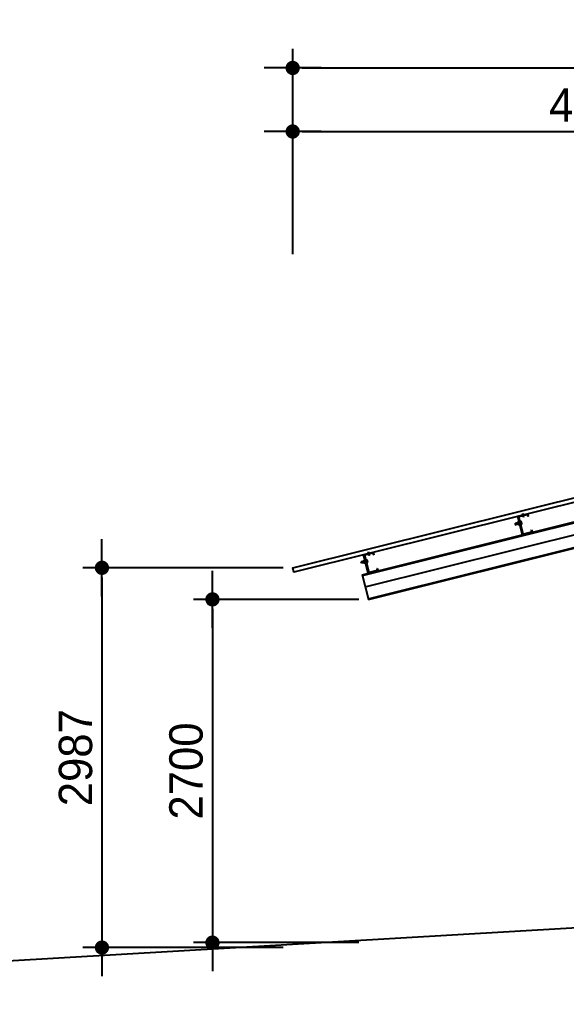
# Model space of a CAD drawing. Header units: millimetres. Extents: x 10297564 to 11610295, y -9287743 to -8409454.
# Drawn here: x 10842182 to 10846479, y -9272218 to -9264427 of the extents above; entities that cross this region are included whole.
import ezdxf

# ---------------------------------------------------------------- set-up
doc = ezdxf.new("R2010")
doc.units = ezdxf.units.MM
doc.header["$LTSCALE"] = 100
doc.linetypes.add('CEN', pattern=[62, 60, -1, 0, -1])
doc.linetypes.add('CEN1', pattern=[22, 15, -3, 1, -3])
for name, color, linetype in [('CEN', 1, 'CEN1'), ('dim', 7, 'Continuous'), ('H형강', 3, 'Continuous'), ('module', 5, 'Continuous'), ('태양광', 255, 'Continuous')]:
    doc.layers.add(name, color=color, linetype=linetype)
doc.styles.add('돋음', font='Dotum.ttf')
doc.dimstyles.new('NDIM-150', dxfattribs={"dimscale": 75, "dimtxt": 3.5, "dimasz": 1, "dimexe": 2, "dimexo": 1, "dimgap": 1, "dimtad": 1, "dimdec": 0, "dimzin": 0, "dimdsep": 46, "dimtxsty": '돋음', "dimblk": 'dotk', "dimcen": 2, "dimdle": 2, "dimclrd": 4, "dimclre": 4, "dimclrt": 7, "dimadec": 0, "dimazin": 0, "dimtfac": 1, "dimtdec": 0, "dimtix": 1, "dimtmove": 2, "dimatfit": 3, "dimldrblk": 'DIMDOT', "dimfxl": 1, "dimtolj": 1, "dimtzin": 0, "dimlwd": -1, "dimlwe": -1, "dimarcsym": 0})

# ---------------------------------------------------------------- blocks, each defined once
blk = doc.blocks.new('M12-50L-1')
at = {"layer": 'CEN', "color": 1, "extrusion": (3.14065e-05, -8.8997e-05, 1)}
blk.add_line((10603646.8, -9122705.5, 0), (10603588.9, -9122726.6, 0), dxfattribs=at)
at = {"layer": '태양광', "extrusion": (3.14065e-05, -8.8997e-05, 1)}
for p, q in [((10603613.6, -9122712, 0), (10603593.2, -9122719.4, 0)), ((10603593.2, -9122719.4, 0), (10603593.6, -9122718.5, 0)), ((10603593.2, -9122719.4, 0), (10603596.8, -9122729.4, 0)), ((10603613.4, -9122711.3, 0), (10603593.6, -9122718.5, 0)), ((10603593.6, -9122718.5, 0), (10603597.7, -9122729.8, 0)), ((10603617.2, -9122721.9, 0), (10603596.8, -9122729.4, 0)), ((10603596.8, -9122729.4, 0), (10603597.7, -9122729.8, 0)), ((10603617.5, -9122722.6, 0), (10603597.7, -9122729.8, 0)), ((10603630.5, -9122705.1, 0), (10603621.8, -9122708.2, 0)), ((10603626.3, -9122707.4, 0), (10603622.1, -9122708.9, 0)), ((10603629.9, -9122717.3, 0), (10603625.7, -9122718.9, 0)), ((10603634.6, -9122716.4, 0), (10603625.9, -9122719.5, 0)), ((10603626.7, -9122706.5, 0), (10603626.3, -9122707.4, 0)), ((10603626.3, -9122707.4, 0), (10603629.9, -9122717.3, 0)), ((10603629.9, -9122717.3, 0), (10603630.8, -9122717.7, 0))]:
    blk.add_line(p, q, dxfattribs=at)
at = {"layer": '태양광', "extrusion": (3.14065e-05, -8.8997e-05, 1), "elevation": 1132.1}
for points in [[(10603612.2, -9122708, -0.414214), (10603612.5, -9122707.3), (10603619.1, -9122704.9, -0.414214), (10603619.7, -9122705.2)], [(10603626.2, -9122723.1, -0.414214), (10603625.9, -9122723.7), (10603619.3, -9122726.1, -0.414214), (10603618.7, -9122725.8), (10603612.2, -9122708)], [(10603621.1, -9122709, -0.414214), (10603620.8, -9122709.6), (10603614.2, -9122712, -0.414214), (10603613.5, -9122711.7)], [(10603613.9, -9122712.7, -0.414214), (10603614.2, -9122712)], [(10603624.5, -9122718.4, -0.414214), (10603624.2, -9122719), (10603617.6, -9122721.4, -0.414214), (10603617, -9122721.1)], [(10603617.3, -9122722.1, -0.414214), (10603617.6, -9122721.4)], [(10603620.8, -9122709.6, -0.414214), (10603621.4, -9122709.9)], [(10603624.2, -9122719, -0.414214), (10603624.8, -9122719.3)], [(10603637.7, -9122698.7, 0.414214), (10603637.1, -9122698.4), (10603630.5, -9122700.8, 0.414214), (10603630.2, -9122701.4)], [(10603631.6, -9122705.2, 0.414214), (10603632.2, -9122705.5), (10603638.8, -9122703.1, 0.414214), (10603639.1, -9122702.4)], [(10603632.2, -9122705.5, 0.414214), (10603631.9, -9122706.1)], [(10603635, -9122714.6, 0.414214), (10603635.6, -9122714.9), (10603642.2, -9122712.5, 0.414214), (10603642.5, -9122711.8)], [(10603635.6, -9122714.9, 0.414214), (10603635.3, -9122715.5)], [(10603636.7, -9122719.3, 0.414214), (10603637.4, -9122719.6), (10603643.9, -9122717.2, 0.414214), (10603644.2, -9122716.5), (10603637.7, -9122698.7)], [(10603639.4, -9122703.4, 0.414214), (10603638.8, -9122703.1)], [(10603642.9, -9122712.8, 0.414214), (10603642.2, -9122712.5)]]:
    blk.add_lwpolyline(points, format="xyb", dxfattribs=at)
for points in [[(10603618.8, -9122699.7), (10603629, -9122727.9), (10603628.1, -9122728.3), (10603617.8, -9122700.1)], [(10603627.4, -9122696.6), (10603637.7, -9122724.8), (10603638.6, -9122724.4), (10603628.3, -9122696.2)]]:
    blk.add_lwpolyline(points, close=True, dxfattribs=at)
blk = doc.blocks.new('C-150X50X20X3.2T')
at = {"layer": '태양광', "color": 6, "extrusion": (3.24347e-05, -8.86228e-05, 1)}
for p, q in [((11610742, -9049860.1, -12.4), (11610694.1, -9049728.6, 0)), ((11610697.1, -9049722.2, -12.4), (11610758.1, -9049700, 0)), ((11610745.8, -9049858.8, -12.4), (11610697.9, -9049727.2, 0)), ((11610698.5, -9049725.9, -12.4), (11610759.6, -9049703.7, -12.4)), ((11610760.8, -9049704.3, 0), (11610766, -9049718.4, 0)), ((11610764.6, -9049702.9, 0), (11610769.7, -9049717, 0)), ((11610769.7, -9049717, 0), (11610766, -9049718.4, 0)), ((11610808.1, -9049837.1, -24.9), (11610747, -9049859.4, -24.9)), ((11610809.5, -9049840.9, -24.9), (11610748.4, -9049863.1, -24.9))]:
    blk.add_line(p, q, dxfattribs=at)
at = {"layer": '태양광', "color": 6}
for p, q in [((11610803.6, -9049821.8, -12.4), (11610807.3, -9049820.4, -12.4)), ((11610803.6, -9049821.8, -12.4), (11610808.7, -9049835.9, -12.4)), ((11610807.3, -9049820.4, -12.4), (11610812.5, -9049834.5, -12.4))]:
    blk.add_line(p, q, dxfattribs=at)
at = {"layer": '태양광', "color": 6, "extrusion": (3.24347e-05, -8.86228e-05, 1)}
for centre, radius, start, end in [((11610698.8, -9049726.8, 1166.2), 5, 110, 200), ((11610698.8, -9049726.8, 1166.2), 1, 110, 200), ((11610759.9, -9049704.6, 1166.2), 5, 20, 110), ((11610759.9, -9049704.6, 1166.2), 1, 20, 110), ((11610746.7, -9049858.4, 1153.7), 5, 200, 290), ((11610746.7, -9049858.4, 1153.7), 1, 200, 290), ((11610807.8, -9049836.1, 1153.7), 1, 290, 20), ((11610807.8, -9049836.1, 1153.7), 5, 290, 20)]:
    blk.add_arc(centre, radius, start, end, dxfattribs=at)
blk = doc.blocks.new('dotk')
blk.add_line((-3, 0), (3, 0))
at = {"const_width": 0.75}
blk.add_lwpolyline([(-0.375, 0, 1), (0.375, 0, 1)], format="xyb", close=True, dxfattribs=at)
blk = doc.blocks.new('*D1123')
at = {"layer": 'defpoints', "color": 0, "linetype": 'ByBlock', "ltscale": 1.8, "transparency": 16777216}
for p in [(10853920.7, -9264805.9), (10844328.3, -9266343.8, 11.1), (10853920.7, -9266346.3)]:
    blk.add_point(p, dxfattribs=at)
at = {"layer": 'dim', "color": 4, "ltscale": 1.8, "transparency": 16777216}
for p, q in [((10844328.3, -9266268.8), (10844328.3, -9264655.9)), ((10853920.7, -9266271.3), (10853920.7, -9264655.9)), ((10844403.3, -9264805.9), (10853845.7, -9264805.9))]:
    blk.add_line(p, q, dxfattribs=at)
at = {"layer": 'dim', "color": 4, "linetype": 'ByBlock', "ltscale": 1.8, "transparency": 16777216, "xscale": 75, "yscale": 75, "zscale": 75, "rotation": 180}
blk.add_blockref('dotk', (10844328.3, -9264805.9), dxfattribs=at)
at = {"layer": 'dim', "color": 4, "linetype": 'ByBlock', "ltscale": 1.8, "transparency": 16777216, "xscale": 75, "yscale": 75, "zscale": 75}
blk.add_blockref('dotk', (10853920.7, -9264805.9), dxfattribs=at)
at = {"layer": 'dim', "color": 7, "linetype": 'ByBlock', "ltscale": 1.8, "transparency": 16777216, "insert": (10849124.5, -9264599.5), "char_height": 262.5, "attachment_point": 5, "style": '돋음'}
blk.add_mtext('\\A1;9592', dxfattribs=at)
blk = doc.blocks.new('DIMDOT')
blk.add_line((-1.5, 0), (1.5, 0))
blk.add_circle((0, 0), 0.75)
blk = doc.blocks.new('*D1124')
at = {"layer": 'defpoints', "color": 0, "linetype": 'ByBlock', "ltscale": 1.8, "transparency": 16777216}
for p in [(10849124.5, -9265305.9), (10849124.5, -9265805.9), (10844328.3, -9266346.3)]:
    blk.add_point(p, dxfattribs=at)
at = {"layer": 'dim', "color": 4, "ltscale": 1.8, "transparency": 16777216}
for p, q in [((10844328.3, -9266271.3), (10844328.3, -9265155.9)), ((10849124.5, -9265730.9), (10849124.5, -9265155.9)), ((10844403.3, -9265305.9), (10849049.5, -9265305.9))]:
    blk.add_line(p, q, dxfattribs=at)
at = {"layer": 'dim', "color": 4, "linetype": 'ByBlock', "ltscale": 1.8, "transparency": 16777216, "xscale": 75, "yscale": 75, "zscale": 75, "rotation": 180}
blk.add_blockref('dotk', (10844328.3, -9265305.9), dxfattribs=at)
at = {"layer": 'dim', "color": 4, "linetype": 'ByBlock', "ltscale": 1.8, "transparency": 16777216, "xscale": 75, "yscale": 75, "zscale": 75}
blk.add_blockref('dotk', (10849124.5, -9265305.9), dxfattribs=at)
at = {"layer": 'dim', "color": 7, "linetype": 'ByBlock', "ltscale": 1.8, "transparency": 16777216, "insert": (10846726.4, -9265099.5), "char_height": 262.5, "attachment_point": 5, "style": '돋음'}
blk.add_mtext('\\A1;4796', dxfattribs=at)
blk = doc.blocks.new('*D1126')
at = {"layer": 'defpoints', "color": 0, "linetype": 'ByBlock', "ltscale": 1.8, "transparency": 16777216}
for p in [(10844328.3, -9268737.9), (10842828.3, -9271725.2), (10844328, -9271725.2)]:
    blk.add_point(p, dxfattribs=at)
at = {"layer": 'dim', "color": 4, "ltscale": 1.8, "transparency": 16777216}
for p, q in [((10844253.3, -9268737.9), (10842678.3, -9268737.9)), ((10842828.3, -9268812.9), (10842828.3, -9271650.2)), ((10844253, -9271725.2), (10842678.3, -9271725.2))]:
    blk.add_line(p, q, dxfattribs=at)
at = {"layer": 'dim', "color": 4, "linetype": 'ByBlock', "ltscale": 1.8, "transparency": 16777216, "xscale": 75, "yscale": 75, "zscale": 75}
for p, rotation in [((10842828.3, -9268737.9), 90), ((10842828.3, -9271725.2), 270)]:
    blk.add_blockref('dotk', p, dxfattribs=dict(at, rotation=rotation))
at = {"layer": 'dim', "color": 7, "linetype": 'ByBlock', "ltscale": 1.8, "transparency": 16777216, "insert": (10842621.9, -9270231.6), "char_height": 262.5, "attachment_point": 5, "rotation": 90, "style": '돋음'}
blk.add_mtext('\\A1;2987', dxfattribs=at)
blk = doc.blocks.new('*D1128')
at = {"layer": 'defpoints', "color": 0, "linetype": 'ByBlock', "ltscale": 1.8, "transparency": 16777216}
for p in [(10853920.7, -9266346.3), (10851529.9, -9266942.4), (10856107.5, -9269364.5), (10844328.3, -9271099), (10853920.7, -9271099)]:
    blk.add_point(p, dxfattribs=at)
at = {"layer": 'dim', "color": 4, "ltscale": 1.8, "transparency": 16777216}
for p, q in [((10853993.5, -9266328.2), (10855690.4, -9265905.1)), ((10853995.7, -9271099), (10856328.2, -9271099))]:
    blk.add_line(p, q, dxfattribs=at)
blk.add_arc((10834858.6, -9271099), 21319.6, 0.2017, 13.79844, dxfattribs=at)
at = {"layer": 'dim', "color": 4, "linetype": 'ByBlock', "ltscale": 1.8, "transparency": 16777216, "xscale": 75, "yscale": 75, "zscale": 75}
for p, rotation in [((10855544.9, -9265941.3), 103.8992199289865), ((10856178.2, -9271099), 270.1009154271333)]:
    blk.add_blockref('dotk', p, dxfattribs=dict(at, rotation=rotation))
at = {"layer": 'dim', "color": 7, "linetype": 'ByBlock', "ltscale": 1.8, "transparency": 16777216, "insert": (10856224, -9268475.7), "char_height": 262.5, "attachment_point": 5, "rotation": 277.00007, "style": '돋음'}
blk.add_mtext('\\A1;14°', dxfattribs=at)
blk = doc.blocks.new('*D1129')
at = {"layer": 'defpoints', "color": 0, "linetype": 'ByBlock', "ltscale": 1.8, "transparency": 16777216}
for p in [(10844923.5, -9268986.3, 19.5), (10843697.3, -9271686.4), (10844922.9, -9271686.4, -13.8)]:
    blk.add_point(p, dxfattribs=at)
at = {"layer": 'dim', "color": 4, "ltscale": 1.8, "transparency": 16777216}
for p, q in [((10844848.5, -9268986.3), (10843547.3, -9268986.3)), ((10843697.3, -9269061.3), (10843697.3, -9271611.4)), ((10844847.9, -9271686.4), (10843547.3, -9271686.4))]:
    blk.add_line(p, q, dxfattribs=at)
at = {"layer": 'dim', "color": 4, "linetype": 'ByBlock', "ltscale": 1.8, "transparency": 16777216, "xscale": 75, "yscale": 75, "zscale": 75}
for p, rotation in [((10843697.3, -9268986.3), 90), ((10843697.3, -9271686.4), 270)]:
    blk.add_blockref('dotk', p, dxfattribs=dict(at, rotation=rotation))
at = {"layer": 'dim', "color": 7, "linetype": 'ByBlock', "ltscale": 1.8, "transparency": 16777216, "insert": (10843490.8, -9270336.3), "char_height": 262.5, "attachment_point": 5, "rotation": 90, "style": '돋음'}
blk.add_mtext('\\A1;2700', dxfattribs=at)

msp = doc.modelspace()

# ---------------------------------------------------------------- linework, layer by layer
at = {"color": 8}
msp.add_lwpolyline([(10835449.4, -9272217.8), (10849124.5, -9271417.8), (10865774.5, -9270617.8), (10882624.5, -9269517.8), (10894721.8, -9268917.4)], dxfattribs=at)
at = {"layer": 'CEN', "linetype": 'CEN'}
msp.add_line((10844898.7, -9268886.9, 5.8), (10853497.1, -9266743.1, 5.8), dxfattribs=at)
at = {"layer": 'CEN', "color": 1}
for p, q in [((10846135, -9268308.2, -13.8), (10846142.8, -9268339.5, -13.8)), ((10846135, -9268308.2, -13.8), (10846142.8, -9268339.5, -13.8)), ((10844922.2, -9268610.6, -13.8), (10844930, -9268641.9, -13.8))]:
    msp.add_line(p, q, dxfattribs=at)
at = {"layer": 'H형강'}
for p, q in [((10844875.1, -9268792.3, 5.8), (10853473.5, -9266648.5, 5.8)), ((10844876.5, -9268797.6, 5.8), (10853474.8, -9266653.8, 5.8)), ((10844922.2, -9268981, 5.8), (10853520.6, -9266837.2, 5.8)), ((10844923.5, -9268986.3, 5.8), (10853521.9, -9266842.5, 5.8)), ((10844875.1, -9268792.3, 5.8), (10844923.5, -9268986.3, 5.8))]:
    msp.add_line(p, q, dxfattribs=at)
at = {"layer": 'module', "color": 170, "elevation": -13.8}
msp.add_lwpolyline([(10846727.6, -9268175.8), (10844336.8, -9268771.9), (10844328.3, -9268737.9), (10846719.2, -9268141.8)], close=True, dxfattribs=at)
at = {"layer": '태양광'}
for p, q in [((10846135.7, -9268323.4, -13.8), (10846136.5, -9268326.5, -13.8)), ((10846136.2, -9268325.3, -13.8), (10846136.6, -9268325.6, -13.8)), ((10846136.6, -9268325.6, -13.8), (10846141.8, -9268324.3, -13.8)), ((10846136.6, -9268325.6, -13.8), (10846136.9, -9268326.4, -13.8)), ((10846137.6, -9268330.8, -13.8), (10846138.3, -9268333.8, -13.8)), ((10846137.9, -9268330.8, -13.8), (10846138.8, -9268334.1, -13.8)), ((10846138.3, -9268333.8, -13.8), (10846144.2, -9268332.4, -13.8)), ((10846138.8, -9268334.1, -13.8), (10846138.3, -9268333.8, -13.8)), ((10846138.8, -9268334.1, -13.8), (10846143.9, -9268332.8, -13.8)), ((10846141.6, -9268321.9, -13.8), (10846142.3, -9268325, -13.8)), ((10846141.8, -9268324.3, -13.8), (10846142, -9268323.9, -13.8)), ((10846141.8, -9268324.3, -13.8), (10846142, -9268325.1, -13.8)), ((10846143.1, -9268329.5, -13.8), (10846143.9, -9268332.8, -13.8)), ((10846143.4, -9268329.4, -13.8), (10846144.2, -9268332.4, -13.8)), ((10846143.9, -9268332.8, -13.8), (10846144.2, -9268332.4, -13.8)), ((10844922.9, -9268625.8, -13.8), (10844923.6, -9268628.9, -13.8)), ((10844923.4, -9268627.7, -13.8), (10844923.8, -9268628, -13.8)), ((10844923.8, -9268628, -13.8), (10844928.9, -9268626.7, -13.8)), ((10844923.8, -9268628, -13.8), (10844924, -9268628.8, -13.8)), ((10844924.7, -9268633.2, -13.8), (10844925.5, -9268636.2, -13.8)), ((10844925.1, -9268633.2, -13.8), (10844925.9, -9268636.5, -13.8)), ((10844925.5, -9268636.2, -13.8), (10844931.3, -9268634.8, -13.8)), ((10844925.9, -9268636.5, -13.8), (10844925.5, -9268636.2, -13.8)), ((10844925.9, -9268636.5, -13.8), (10844931, -9268635.2, -13.8)), ((10844928.7, -9268624.3, -13.8), (10844929.5, -9268627.4, -13.8)), ((10844928.9, -9268626.7, -13.8), (10844929.2, -9268626.3, -13.8)), ((10844928.9, -9268626.7, -13.8), (10844929.1, -9268627.5, -13.8)), ((10844930.2, -9268631.9, -13.8), (10844931, -9268635.2, -13.8)), ((10844930.6, -9268631.8, -13.8), (10844931.3, -9268634.8, -13.8)), ((10844931, -9268635.2, -13.8), (10844931.3, -9268634.8, -13.8))]:
    msp.add_line(p, q, dxfattribs=at)
at = {"layer": '태양광', "color": 3, "elevation": -18.6}
for points in [[(10846097.8, -9268338.5), (10846132.7, -9268478.7), (10846138.6, -9268477.3), (10846103.6, -9268337), (10846097.8, -9268338.5)], [(10844884.9, -9268640.9), (10844919.9, -9268781.1), (10844925.7, -9268779.7), (10844890.7, -9268639.4), (10844884.9, -9268640.9)]]:
    msp.add_lwpolyline(points, dxfattribs=at)
at = {"layer": '태양광', "elevation": -13.8}
for points in [[(10846131.4, -9268324.5), (10846145.9, -9268320.8), (10846145.8, -9268320.3), (10846131.3, -9268324), (10846131.4, -9268324.5)], [(10846132.2, -9268327.6), (10846146.7, -9268323.9), (10846146.8, -9268324.4), (10846132.3, -9268328.1), (10846132.2, -9268327.6)], [(10846142.2, -9268317.1), (10846133, -9268319.4), (10846132.9, -9268319.4), (10846132.9, -9268319.5), (10846132.9, -9268319.5), (10846132.8, -9268319.5), (10846132.8, -9268319.5), (10846132.8, -9268319.5), (10846132.8, -9268319.6), (10846132.8, -9268319.6), (10846132.8, -9268319.6), (10846132.8, -9268319.6), (10846132.8, -9268319.7), (10846132.8, -9268319.7), (10846132.8, -9268319.7), (10846133.6, -9268323.1), (10846133.6, -9268323.2), (10846133.6, -9268323.2), (10846133.7, -9268323.2), (10846133.7, -9268323.2), (10846133.7, -9268323.3), (10846133.7, -9268323.3), (10846133.8, -9268323.3), (10846133.8, -9268323.3), (10846133.8, -9268323.3), (10846133.9, -9268323.3), (10846133.9, -9268323.3), (10846133.9, -9268323.3)], [(10846145.1, -9268329), (10846135.9, -9268331.3), (10846135.9, -9268331.3), (10846135.8, -9268331.3), (10846135.8, -9268331.3), (10846135.8, -9268331.3), (10846135.8, -9268331.3), (10846135.7, -9268331.2), (10846135.7, -9268331.2), (10846135.7, -9268331.2), (10846135.7, -9268331.2), (10846135.6, -9268331.2), (10846135.6, -9268331.1), (10846135.6, -9268331.1), (10846135.6, -9268331.1), (10846134.8, -9268327.7), (10846134.8, -9268327.7), (10846134.7, -9268327.6), (10846134.8, -9268327.6), (10846134.8, -9268327.6), (10846134.8, -9268327.5), (10846134.8, -9268327.5), (10846134.8, -9268327.5), (10846134.8, -9268327.5), (10846134.9, -9268327.4), (10846134.9, -9268327.4), (10846134.9, -9268327.4), (10846134.9, -9268327.4)], [(10846135.9, -9268322.8), (10846135.9, -9268322.8), (10846135.9, -9268322.8), (10846135.9, -9268322.8), (10846136, -9268322.8), (10846136, -9268322.8), (10846136, -9268322.7), (10846136, -9268322.7), (10846136, -9268322.7), (10846136, -9268322.6), (10846136.1, -9268322.6), (10846136.1, -9268322.6), (10846136.1, -9268322.6), (10846136, -9268322.5), (10846135.2, -9268319.1), (10846135.2, -9268319.1), (10846135.2, -9268319.1), (10846135.2, -9268319), (10846135.1, -9268319), (10846135.1, -9268319), (10846135.1, -9268319), (10846135.1, -9268319), (10846135, -9268319), (10846135, -9268318.9), (10846135, -9268318.9), (10846135, -9268318.9), (10846134.9, -9268318.9), (10846134.9, -9268318.9)], [(10846135.4, -9268318.8), (10846135.4, -9268318.8), (10846135.3, -9268318.8), (10846135.3, -9268318.9), (10846135.3, -9268318.9), (10846135.3, -9268318.9), (10846135.2, -9268318.9), (10846135.2, -9268319), (10846135.2, -9268319), (10846135.2, -9268319), (10846135.2, -9268319), (10846135.2, -9268319.1), (10846135.2, -9268319.1), (10846135.2, -9268319.1)], [(10846136, -9268322.5), (10846136.1, -9268322.6), (10846136.1, -9268322.6), (10846136.1, -9268322.6), (10846136.1, -9268322.6), (10846136.1, -9268322.7), (10846136.1, -9268322.7), (10846136.2, -9268322.7), (10846136.2, -9268322.7), (10846136.2, -9268322.7), (10846136.3, -9268322.7), (10846136.3, -9268322.7), (10846136.3, -9268322.7), (10846136.3, -9268322.7)], [(10846136.9, -9268326.9), (10846136.9, -9268326.9), (10846136.9, -9268326.9), (10846137, -9268326.9), (10846137, -9268326.9), (10846137, -9268326.9), (10846137.1, -9268326.9), (10846137.1, -9268326.9), (10846137.1, -9268327), (10846137.1, -9268327), (10846137.1, -9268327), (10846137.2, -9268327), (10846137.2, -9268327.1), (10846137.2, -9268327.1), (10846138, -9268330.5), (10846138, -9268330.5), (10846138, -9268330.5), (10846138, -9268330.6), (10846138, -9268330.6), (10846138, -9268330.6), (10846138, -9268330.7), (10846138, -9268330.7), (10846138, -9268330.7), (10846138, -9268330.7), (10846137.9, -9268330.7), (10846137.9, -9268330.8), (10846137.9, -9268330.8), (10846137.8, -9268330.8)], [(10846137.2, -9268327.1), (10846137.2, -9268327.1), (10846137.2, -9268327), (10846137.2, -9268327), (10846137.2, -9268327), (10846137.2, -9268326.9), (10846137.2, -9268326.9), (10846137.2, -9268326.9), (10846137.2, -9268326.9), (10846137.3, -9268326.8), (10846137.3, -9268326.8), (10846137.3, -9268326.8), (10846137.3, -9268326.8), (10846137.4, -9268326.8)], [(10846138.3, -9268330.7), (10846138.3, -9268330.7), (10846138.3, -9268330.7), (10846138.2, -9268330.7), (10846138.2, -9268330.7), (10846138.2, -9268330.7), (10846138.2, -9268330.6), (10846138.1, -9268330.6), (10846138.1, -9268330.6), (10846138.1, -9268330.6), (10846138.1, -9268330.6), (10846138.1, -9268330.5), (10846138, -9268330.5), (10846138, -9268330.5)], [(10846140.7, -9268321.6), (10846140.7, -9268321.6), (10846140.8, -9268321.6), (10846140.8, -9268321.6), (10846140.8, -9268321.6), (10846140.8, -9268321.5), (10846140.9, -9268321.5), (10846140.9, -9268321.5), (10846140.9, -9268321.5), (10846140.9, -9268321.4), (10846140.9, -9268321.4), (10846140.9, -9268321.4), (10846140.9, -9268321.3), (10846140.9, -9268321.3), (10846140.1, -9268317.9), (10846140, -9268317.9), (10846140, -9268317.9), (10846140, -9268317.8), (10846140, -9268317.8), (10846140, -9268317.8), (10846139.9, -9268317.8), (10846139.9, -9268317.8), (10846139.9, -9268317.7), (10846139.9, -9268317.7), (10846139.8, -9268317.7), (10846139.8, -9268317.7), (10846139.8, -9268317.7), (10846139.7, -9268317.7)], [(10846140.2, -9268317.6), (10846140.2, -9268317.6), (10846140.2, -9268317.6), (10846140.2, -9268317.7), (10846140.1, -9268317.7), (10846140.1, -9268317.7), (10846140.1, -9268317.7), (10846140.1, -9268317.7), (10846140.1, -9268317.8), (10846140.1, -9268317.8), (10846140, -9268317.8), (10846140, -9268317.9), (10846140, -9268317.9), (10846140.1, -9268317.9)], [(10846140.9, -9268321.3), (10846140.9, -9268321.3), (10846140.9, -9268321.4), (10846140.9, -9268321.4), (10846141, -9268321.4), (10846141, -9268321.4), (10846141, -9268321.5), (10846141, -9268321.5), (10846141.1, -9268321.5), (10846141.1, -9268321.5), (10846141.1, -9268321.5), (10846141.1, -9268321.5), (10846141.2, -9268321.5), (10846141.2, -9268321.5)], [(10846141.7, -9268325.7), (10846141.8, -9268325.7), (10846141.8, -9268325.7), (10846141.8, -9268325.7), (10846141.9, -9268325.7), (10846141.9, -9268325.7), (10846141.9, -9268325.7), (10846141.9, -9268325.7), (10846142, -9268325.7), (10846142, -9268325.8), (10846142, -9268325.8), (10846142, -9268325.8), (10846142, -9268325.8), (10846142, -9268325.9), (10846142.9, -9268329.3), (10846142.9, -9268329.3), (10846142.9, -9268329.3), (10846142.9, -9268329.4), (10846142.9, -9268329.4), (10846142.9, -9268329.4), (10846142.9, -9268329.4), (10846142.8, -9268329.5), (10846142.8, -9268329.5), (10846142.8, -9268329.5), (10846142.8, -9268329.5), (10846142.8, -9268329.6), (10846142.7, -9268329.6), (10846142.7, -9268329.6)], [(10846142, -9268325.9), (10846142, -9268325.8), (10846142, -9268325.8), (10846142, -9268325.8), (10846142, -9268325.8), (10846142, -9268325.7), (10846142.1, -9268325.7), (10846142.1, -9268325.7), (10846142.1, -9268325.7), (10846142.1, -9268325.6), (10846142.1, -9268325.6), (10846142.2, -9268325.6), (10846142.2, -9268325.6), (10846142.2, -9268325.6)], [(10846143.1, -9268321), (10846143.2, -9268321), (10846143.2, -9268321), (10846143.2, -9268321), (10846143.2, -9268321), (10846143.3, -9268320.9), (10846143.3, -9268320.9), (10846143.3, -9268320.9), (10846143.3, -9268320.9), (10846143.3, -9268320.8), (10846143.3, -9268320.8), (10846143.3, -9268320.8), (10846143.3, -9268320.7), (10846143.3, -9268320.7), (10846142.5, -9268317.3), (10846142.5, -9268317.3), (10846142.5, -9268317.3), (10846142.4, -9268317.2), (10846142.4, -9268317.2), (10846142.4, -9268317.2), (10846142.4, -9268317.2), (10846142.3, -9268317.2), (10846142.3, -9268317.1), (10846142.3, -9268317.1), (10846142.3, -9268317.1), (10846142.2, -9268317.1), (10846142.2, -9268317.1), (10846142.2, -9268317.1)], [(10846143.2, -9268329.5), (10846143.2, -9268329.5), (10846143.1, -9268329.5), (10846143.1, -9268329.5), (10846143.1, -9268329.5), (10846143, -9268329.4), (10846143, -9268329.4), (10846143, -9268329.4), (10846143, -9268329.4), (10846142.9, -9268329.4), (10846142.9, -9268329.4), (10846142.9, -9268329.3), (10846142.9, -9268329.3), (10846142.9, -9268329.3)], [(10846144.2, -9268325.1), (10846144.2, -9268325.1), (10846144.2, -9268325.1), (10846144.2, -9268325.1), (10846144.3, -9268325.1), (10846144.3, -9268325.1), (10846144.3, -9268325.1), (10846144.4, -9268325.1), (10846144.4, -9268325.1), (10846144.4, -9268325.2), (10846144.4, -9268325.2), (10846144.4, -9268325.2), (10846144.5, -9268325.2), (10846144.5, -9268325.3), (10846145.3, -9268328.7), (10846145.3, -9268328.7), (10846145.3, -9268328.7), (10846145.3, -9268328.8), (10846145.3, -9268328.8), (10846145.3, -9268328.8), (10846145.3, -9268328.8), (10846145.3, -9268328.9), (10846145.3, -9268328.9), (10846145.2, -9268328.9), (10846145.2, -9268328.9), (10846145.2, -9268328.9), (10846145.2, -9268329), (10846145.1, -9268329)], [(10844918.5, -9268626.9), (10844933.1, -9268623.2), (10844932.9, -9268622.8), (10844918.4, -9268626.4), (10844918.5, -9268626.9)], [(10844919.3, -9268630), (10844933.8, -9268626.3), (10844934, -9268626.8), (10844919.4, -9268630.5), (10844919.3, -9268630)], [(10844929.3, -9268619.5), (10844920.1, -9268621.8), (10844920.1, -9268621.8), (10844920, -9268621.9), (10844920, -9268621.9), (10844920, -9268621.9), (10844920, -9268621.9), (10844919.9, -9268621.9), (10844919.9, -9268622), (10844919.9, -9268622), (10844919.9, -9268622), (10844919.9, -9268622), (10844919.9, -9268622.1), (10844919.9, -9268622.1), (10844919.9, -9268622.1), (10844920.8, -9268625.5), (10844920.8, -9268625.6), (10844920.8, -9268625.6), (10844920.8, -9268625.6), (10844920.8, -9268625.6), (10844920.8, -9268625.7), (10844920.9, -9268625.7), (10844920.9, -9268625.7), (10844920.9, -9268625.7), (10844921, -9268625.7), (10844921, -9268625.7), (10844921, -9268625.7), (10844921.1, -9268625.7)], [(10844932.3, -9268631.4), (10844923, -9268633.7), (10844923, -9268633.7), (10844923, -9268633.7), (10844922.9, -9268633.7), (10844922.9, -9268633.7), (10844922.9, -9268633.7), (10844922.9, -9268633.7), (10844922.8, -9268633.6), (10844922.8, -9268633.6), (10844922.8, -9268633.6), (10844922.8, -9268633.6), (10844922.8, -9268633.5), (10844922.7, -9268633.5), (10844922.7, -9268633.5), (10844921.9, -9268630.1), (10844921.9, -9268630.1), (10844921.9, -9268630), (10844921.9, -9268630), (10844921.9, -9268630), (10844921.9, -9268629.9), (10844921.9, -9268629.9), (10844921.9, -9268629.9), (10844922, -9268629.9), (10844922, -9268629.8), (10844922, -9268629.8), (10844922, -9268629.8), (10844922.1, -9268629.8)], [(10844923, -9268625.2), (10844923, -9268625.2), (10844923.1, -9268625.2), (10844923.1, -9268625.2), (10844923.1, -9268625.2), (10844923.1, -9268625.2), (10844923.1, -9268625.1), (10844923.2, -9268625.1), (10844923.2, -9268625.1), (10844923.2, -9268625), (10844923.2, -9268625), (10844923.2, -9268625), (10844923.2, -9268625), (10844923.2, -9268624.9), (10844922.3, -9268621.5), (10844922.3, -9268621.5), (10844922.3, -9268621.5), (10844922.3, -9268621.5), (10844922.3, -9268621.4), (10844922.3, -9268621.4), (10844922.2, -9268621.4), (10844922.2, -9268621.4), (10844922.2, -9268621.4), (10844922.1, -9268621.4), (10844922.1, -9268621.3), (10844922.1, -9268621.3), (10844922.1, -9268621.3), (10844922, -9268621.4)], [(10844922.5, -9268621.2), (10844922.5, -9268621.2), (10844922.5, -9268621.3), (10844922.4, -9268621.3), (10844922.4, -9268621.3), (10844922.4, -9268621.3), (10844922.4, -9268621.3), (10844922.4, -9268621.4), (10844922.3, -9268621.4), (10844922.3, -9268621.4), (10844922.3, -9268621.4), (10844922.3, -9268621.5), (10844922.3, -9268621.5), (10844922.3, -9268621.5)], [(10844923.2, -9268624.9), (10844923.2, -9268625), (10844923.2, -9268625), (10844923.2, -9268625), (10844923.2, -9268625), (10844923.3, -9268625.1), (10844923.3, -9268625.1), (10844923.3, -9268625.1), (10844923.3, -9268625.1), (10844923.4, -9268625.1), (10844923.4, -9268625.1), (10844923.4, -9268625.1), (10844923.4, -9268625.1), (10844923.5, -9268625.1)], [(10844924, -9268629.3), (10844924, -9268629.3), (10844924.1, -9268629.3), (10844924.1, -9268629.3), (10844924.1, -9268629.3), (10844924.2, -9268629.3), (10844924.2, -9268629.3), (10844924.2, -9268629.3), (10844924.2, -9268629.4), (10844924.3, -9268629.4), (10844924.3, -9268629.4), (10844924.3, -9268629.4), (10844924.3, -9268629.5), (10844924.3, -9268629.5), (10844925.2, -9268632.9), (10844925.2, -9268632.9), (10844925.2, -9268632.9), (10844925.2, -9268633), (10844925.2, -9268633), (10844925.2, -9268633), (10844925.1, -9268633.1), (10844925.1, -9268633.1), (10844925.1, -9268633.1), (10844925.1, -9268633.1), (10844925.1, -9268633.2), (10844925, -9268633.2), (10844925, -9268633.2), (10844925, -9268633.2)], [(10844924.3, -9268629.5), (10844924.3, -9268629.5), (10844924.3, -9268629.4), (10844924.3, -9268629.4), (10844924.3, -9268629.4), (10844924.3, -9268629.3), (10844924.3, -9268629.3), (10844924.3, -9268629.3), (10844924.4, -9268629.3), (10844924.4, -9268629.2), (10844924.4, -9268629.2), (10844924.4, -9268629.2), (10844924.5, -9268629.2), (10844924.5, -9268629.2)], [(10844925.5, -9268633.1), (10844925.4, -9268633.1), (10844925.4, -9268633.1), (10844925.4, -9268633.1), (10844925.3, -9268633.1), (10844925.3, -9268633.1), (10844925.3, -9268633), (10844925.3, -9268633), (10844925.2, -9268633), (10844925.2, -9268633), (10844925.2, -9268633), (10844925.2, -9268632.9), (10844925.2, -9268632.9), (10844925.2, -9268632.9)], [(10844927.8, -9268624), (10844927.9, -9268624), (10844927.9, -9268624), (10844927.9, -9268624), (10844928, -9268624), (10844928, -9268623.9), (10844928, -9268623.9), (10844928, -9268623.9), (10844928, -9268623.9), (10844928, -9268623.8), (10844928, -9268623.8), (10844928, -9268623.8), (10844928, -9268623.7), (10844928, -9268623.7), (10844927.2, -9268620.3), (10844927.2, -9268620.3), (10844927.2, -9268620.3), (10844927.1, -9268620.2), (10844927.1, -9268620.2), (10844927.1, -9268620.2), (10844927.1, -9268620.2), (10844927.1, -9268620.2), (10844927, -9268620.1), (10844927, -9268620.1), (10844927, -9268620.1), (10844926.9, -9268620.1), (10844926.9, -9268620.1), (10844926.9, -9268620.1)], [(10844927.4, -9268620), (10844927.3, -9268620), (10844927.3, -9268620), (10844927.3, -9268620.1), (10844927.3, -9268620.1), (10844927.2, -9268620.1), (10844927.2, -9268620.1), (10844927.2, -9268620.1), (10844927.2, -9268620.2), (10844927.2, -9268620.2), (10844927.2, -9268620.2), (10844927.2, -9268620.3), (10844927.2, -9268620.3), (10844927.2, -9268620.3)], [(10844928, -9268623.7), (10844928, -9268623.7), (10844928, -9268623.8), (10844928.1, -9268623.8), (10844928.1, -9268623.8), (10844928.1, -9268623.8), (10844928.1, -9268623.9), (10844928.2, -9268623.9), (10844928.2, -9268623.9), (10844928.2, -9268623.9), (10844928.2, -9268623.9), (10844928.3, -9268623.9), (10844928.3, -9268623.9), (10844928.3, -9268623.9)], [(10844928.9, -9268628.1), (10844928.9, -9268628.1), (10844928.9, -9268628.1), (10844929, -9268628.1), (10844929, -9268628.1), (10844929, -9268628.1), (10844929, -9268628.1), (10844929.1, -9268628.1), (10844929.1, -9268628.2), (10844929.1, -9268628.2), (10844929.1, -9268628.2), (10844929.1, -9268628.2), (10844929.2, -9268628.3), (10844929.2, -9268628.3), (10844930, -9268631.7), (10844930, -9268631.7), (10844930, -9268631.7), (10844930, -9268631.8), (10844930, -9268631.8), (10844930, -9268631.8), (10844930, -9268631.9), (10844930, -9268631.9), (10844930, -9268631.9), (10844929.9, -9268631.9), (10844929.9, -9268631.9), (10844929.9, -9268632), (10844929.9, -9268632), (10844929.8, -9268632)], [(10844929.2, -9268628.3), (10844929.2, -9268628.3), (10844929.2, -9268628.2), (10844929.2, -9268628.2), (10844929.2, -9268628.2), (10844929.2, -9268628.1), (10844929.2, -9268628.1), (10844929.2, -9268628.1), (10844929.2, -9268628.1), (10844929.2, -9268628), (10844929.3, -9268628), (10844929.3, -9268628), (10844929.3, -9268628), (10844929.3, -9268628)], [(10844930.3, -9268623.4), (10844930.3, -9268623.4), (10844930.3, -9268623.4), (10844930.4, -9268623.4), (10844930.4, -9268623.4), (10844930.4, -9268623.3), (10844930.4, -9268623.3), (10844930.4, -9268623.3), (10844930.4, -9268623.3), (10844930.5, -9268623.2), (10844930.5, -9268623.2), (10844930.5, -9268623.2), (10844930.5, -9268623.1), (10844930.5, -9268623.1), (10844929.6, -9268619.7), (10844929.6, -9268619.7), (10844929.6, -9268619.7), (10844929.6, -9268619.6), (10844929.6, -9268619.6), (10844929.5, -9268619.6), (10844929.5, -9268619.6), (10844929.5, -9268619.6), (10844929.5, -9268619.5), (10844929.4, -9268619.5), (10844929.4, -9268619.5), (10844929.4, -9268619.5), (10844929.3, -9268619.5), (10844929.3, -9268619.5)], [(10844930.3, -9268631.9), (10844930.3, -9268631.9), (10844930.3, -9268631.9), (10844930.2, -9268631.9), (10844930.2, -9268631.9), (10844930.2, -9268631.8), (10844930.1, -9268631.8), (10844930.1, -9268631.8), (10844930.1, -9268631.8), (10844930.1, -9268631.8), (10844930, -9268631.8), (10844930, -9268631.7), (10844930, -9268631.7), (10844930, -9268631.7)], [(10844931.3, -9268627.5), (10844931.3, -9268627.5), (10844931.3, -9268627.5), (10844931.4, -9268627.5), (10844931.4, -9268627.5), (10844931.4, -9268627.5), (10844931.5, -9268627.5), (10844931.5, -9268627.5), (10844931.5, -9268627.5), (10844931.5, -9268627.6), (10844931.6, -9268627.6), (10844931.6, -9268627.6), (10844931.6, -9268627.6), (10844931.6, -9268627.7), (10844932.4, -9268631.1), (10844932.4, -9268631.1), (10844932.4, -9268631.1), (10844932.4, -9268631.2), (10844932.4, -9268631.2), (10844932.4, -9268631.2), (10844932.4, -9268631.2), (10844932.4, -9268631.3), (10844932.4, -9268631.3), (10844932.4, -9268631.3), (10844932.3, -9268631.3), (10844932.3, -9268631.4), (10844932.3, -9268631.4), (10844932.3, -9268631.4)]]:
    msp.add_lwpolyline(points, dxfattribs=at)

# ---------------------------------------------------------------- block references
at = {"layer": 'CEN', "linetype": 'CEN', "rotation": 353.9999999847292}
for p in [(244968.2, 945464.7, -13.8), (243755.3, 945162.3, -13.8)]:
    msp.add_blockref('C-150X50X20X3.2T', p, dxfattribs=at)
at = {"layer": 'module', "linetype": 'CEN', "rotation": 353.9999999847292}
for p in [(1254157, 912732.2, -18.6), (1252944.1, 912429.8, -18.6)]:
    msp.add_blockref('M12-50L-1', p, dxfattribs=at)

# ---------------------------------------------------------------- dimensions: what is measured, and where the dimension line sits
at = {"layer": 'dim', "linetype": 'ByBlock', "ltscale": 1.8}
for base, p1, p2, picture, middle in [((10853920.7, -9264805.9, -13.8), (10844328.3, -9266343.8, -2.7), (10853920.7, -9266346.3, -13.8), '*D1123', (10849124.5, -9264599.5, -13.8)), ((10849124.5, -9265305.9, -13.8), (10844328.3, -9266346.3, -13.8), (10849124.5, -9265805.9, -13.8), '*D1124', (10846726.4, -9265099.5, -13.8))]:
    dim = msp.add_linear_dim(base=base, p1=p1, p2=p2, dimstyle='NDIM-150', dxfattribs=at)
    dim.commit()
    dim.dimension.update_dxf_attribs({"geometry": picture, "text_midpoint": middle})
dim = msp.add_angular_dim_2l(base=(10856107.5, -9269364.5), line1=((10853920.7, -9271099, -13.8), (10844328.3, -9271099, -13.8)), line2=((10851529.9, -9266942.4, -13.8), (10853920.7, -9266346.3, -13.8)), dimstyle='NDIM-150', dxfattribs=at)
dim.commit()
dim.dimension.update_dxf_attribs({"geometry": '*D1128', "text_midpoint": (10856224, -9268475.7, -13.8)})
for base, p1, p2, picture, middle in [((10842828.3, -9271725.2, -13.8), (10844328.3, -9268737.9, -13.8), (10844328, -9271725.2, -13.8), '*D1126', (10842621.9, -9270231.6, -13.8)), ((10843697.3, -9271686.4, -13.8), (10844923.5, -9268986.3, 5.8), (10844922.9, -9271686.4, -27.5), '*D1129', (10843490.8, -9270336.3, -13.8))]:
    dim = msp.add_linear_dim(base=base, p1=p1, p2=p2, angle=90, dimstyle='NDIM-150', dxfattribs=at)
    dim.commit()
    dim.dimension.update_dxf_attribs({"geometry": picture, "text_midpoint": middle})

doc.saveas('drawing.dxf')
